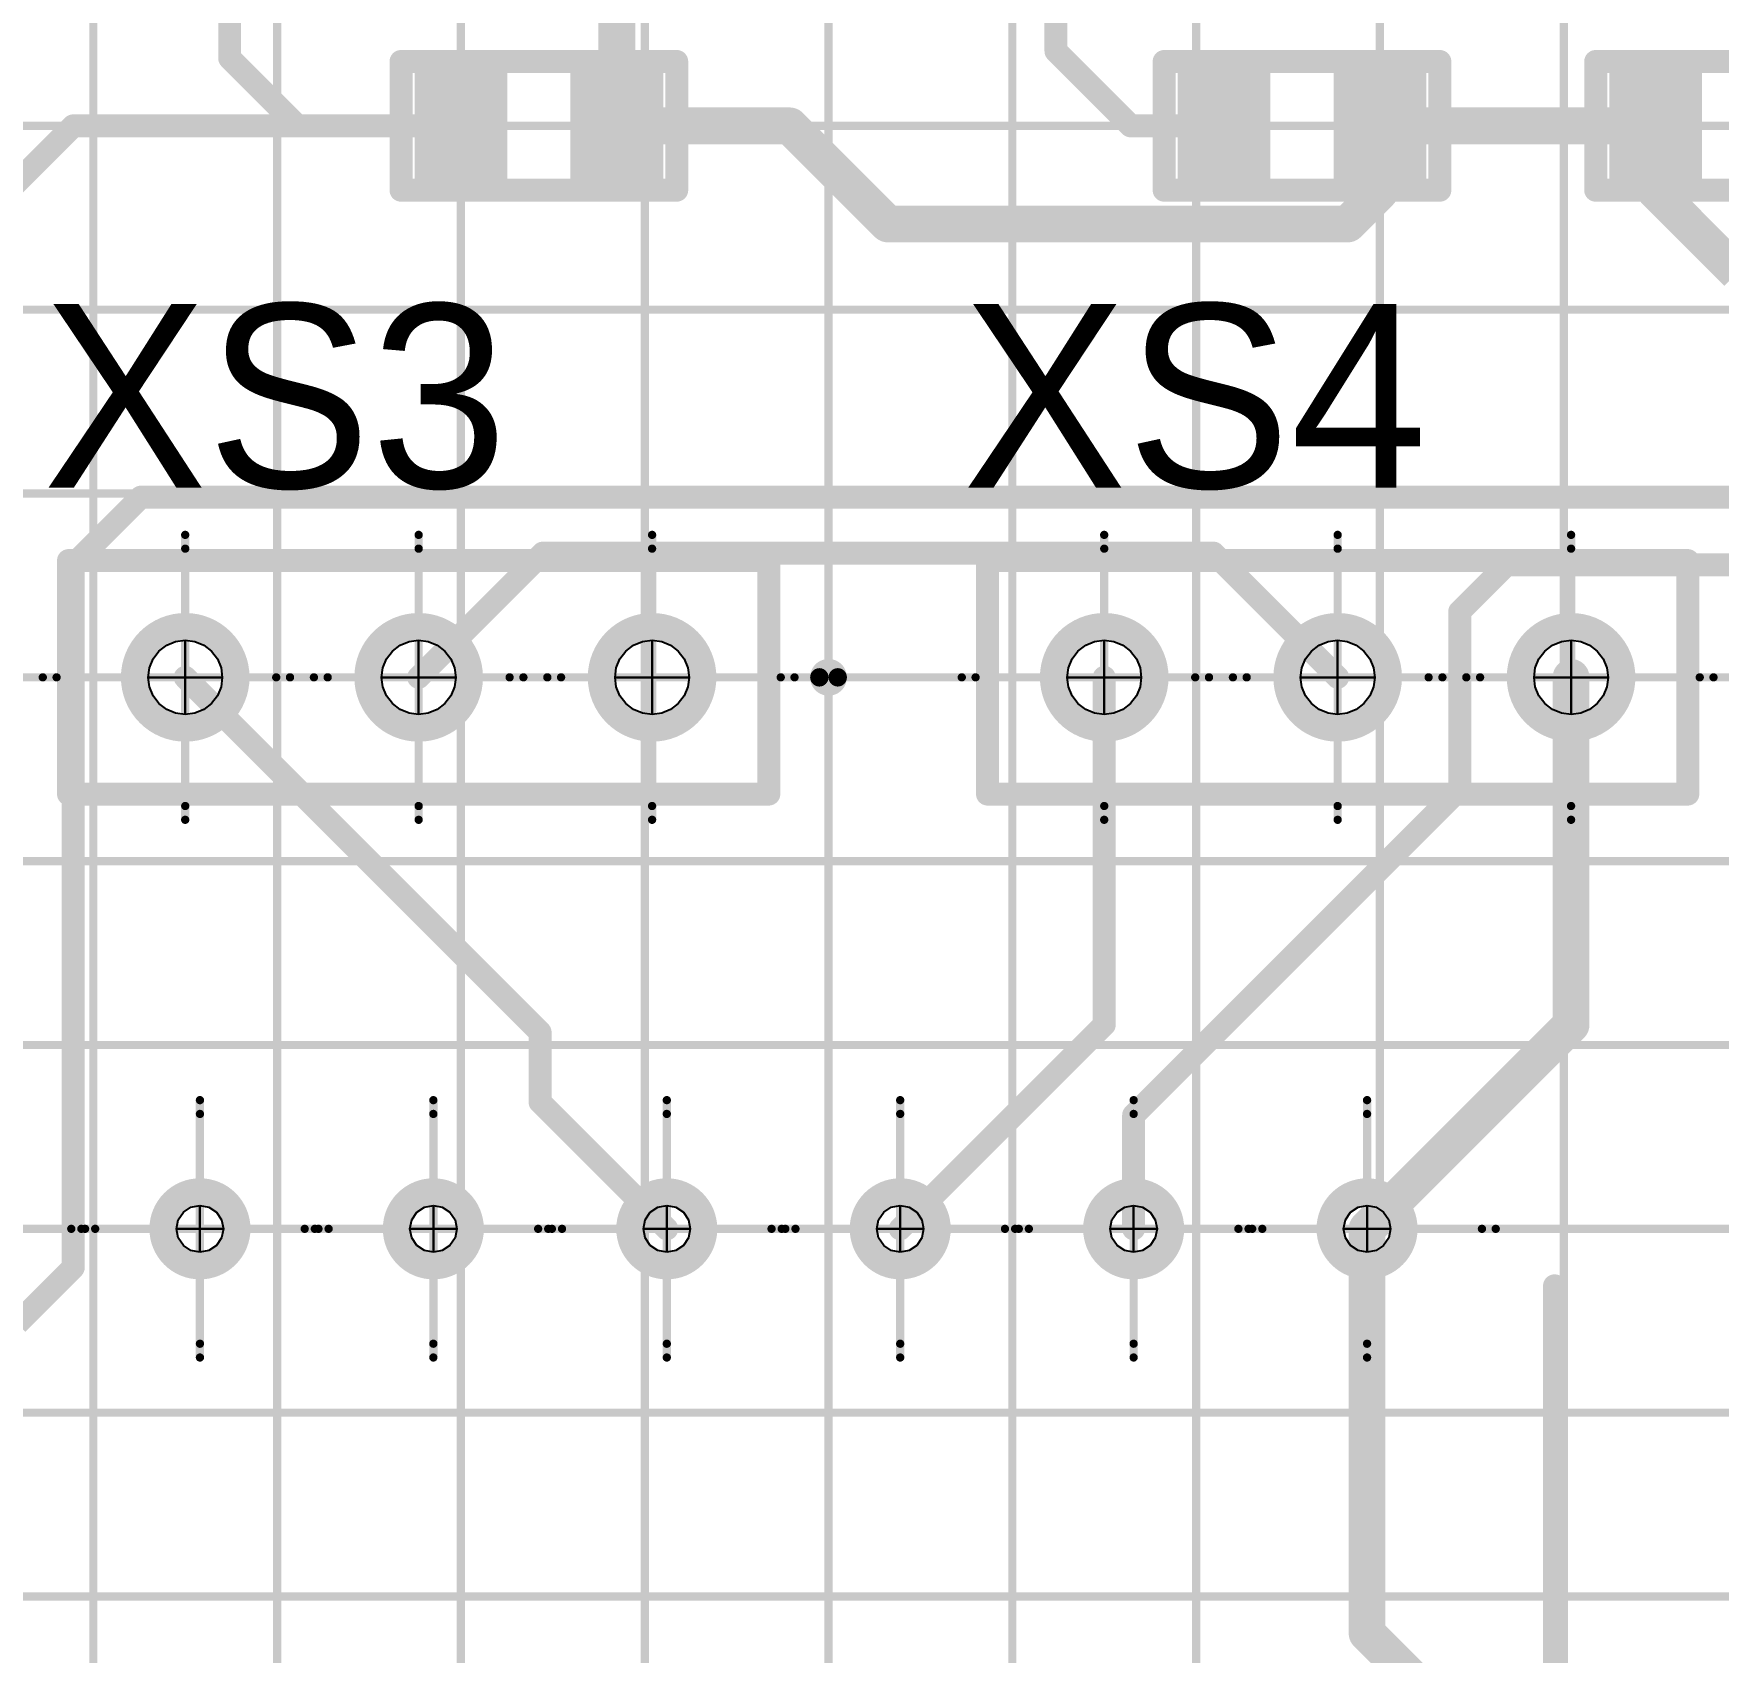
# Model space of a CAD drawing. Header units: millimetres. Extents: x 0 to 841, y 0 to 2540.
# Drawn here: x 215.7 to 252.36, y 2389.79 to 2425.01 of the extents above; entities that cross this region are included whole.
import ezdxf

# ---------------------------------------------------------------- set-up
doc = ezdxf.new("R2010")
doc.units = ezdxf.units.MM
for name, color, linetype in [('Mechanical11', 56, 'Continuous'), ('Mechanical12', 56, 'Continuous'), ('Mechanical7', 56, 'Continuous'), ('Mechanical9', 56, 'Continuous')]:
    doc.layers.add(name, color=color, linetype=linetype)

# ---------------------------------------------------------------- blocks, each defined once
blk = doc.blocks.new('BOASVIEW______T___O_______2_1_33_1_B_1')
at = {"layer": 'Mechanical12'}
for points in [[(150.99, 170.806), (153.01, 170.806), (153.01, 173.194), (150.99, 173.194)], [(154.382, 170.806), (156.403, 170.806), (156.403, 173.194), (154.382, 173.194)], [(167.597, 170.806), (169.618, 170.806), (169.618, 173.194), (167.597, 173.194)], [(170.99, 170.806), (173.01, 170.806), (173.01, 173.194), (170.99, 173.194)], [(176.99, 170.806), (179.01, 170.806), (179.01, 173.194), (176.99, 173.194)]]:
    blk.add_hatch(color=56, dxfattribs=at).paths.add_polyline_path(points)
at = {"layer": 'Mechanical12', "const_width": 0.5}
for points in [[(150.696, 170.6), (150.696, 173.4)], [(150.696, 173.4), (156.696, 173.4)], [(156.696, 170.6), (156.696, 173.4)], [(167.304, 170.6), (167.304, 173.4)], [(167.304, 173.4), (173.304, 173.4)], [(173.304, 170.6), (173.304, 173.4)], [(176.696, 173.4), (182.696, 173.4)], [(176.696, 170.6), (176.696, 173.4)], [(150.696, 170.6), (156.696, 170.6)], [(167.304, 170.6), (173.304, 170.6)], [(176.696, 170.6), (182.696, 170.6)], [(143.46, 157.46), (143.46, 162.54)], [(143.46, 162.54), (158.7, 162.54)], [(158.7, 157.46), (158.7, 162.54)], [(163.46, 162.54), (178.7, 162.54)], [(163.46, 157.46), (163.46, 162.54)], [(178.7, 157.46), (178.7, 162.54)], [(143.46, 157.46), (158.7, 157.46)], [(163.46, 157.46), (178.7, 157.46)], [(175.8, 133.552), (175.8, 146.76)]]:
    blk.add_lwpolyline(points, dxfattribs=at)
at = {"layer": 'Mechanical12'}
for points, const_width in [([(150.571, 173.4, 1), (150.821, 173.4, 1)], 0.25), ([(150.571, 173.4, 1), (150.821, 173.4, 1)], 0.25), ([(156.571, 173.4, 1), (156.821, 173.4, 1)], 0.25), ([(156.571, 173.4, 1), (156.821, 173.4, 1)], 0.25), ([(167.179, 173.4, 1), (167.429, 173.4, 1)], 0.25), ([(167.179, 173.4, 1), (167.429, 173.4, 1)], 0.25), ([(173.179, 173.4, 1), (173.429, 173.4, 1)], 0.25), ([(173.179, 173.4, 1), (173.429, 173.4, 1)], 0.25), ([(176.571, 173.4, 1), (176.821, 173.4, 1)], 0.25), ([(176.571, 173.4, 1), (176.821, 173.4, 1)], 0.25), ([(150.571, 170.6, 1), (150.821, 170.6, 1)], 0.25), ([(150.571, 170.6, 1), (150.821, 170.6, 1)], 0.25), ([(156.571, 170.6, 1), (156.821, 170.6, 1)], 0.25), ([(156.571, 170.6, 1), (156.821, 170.6, 1)], 0.25), ([(167.179, 170.6, 1), (167.429, 170.6, 1)], 0.25), ([(167.179, 170.6, 1), (167.429, 170.6, 1)], 0.25), ([(173.179, 170.6, 1), (173.429, 170.6, 1)], 0.25), ([(173.179, 170.6, 1), (173.429, 170.6, 1)], 0.25), ([(176.571, 170.6, 1), (176.821, 170.6, 1)], 0.25), ([(176.571, 170.6, 1), (176.821, 170.6, 1)], 0.25), ([(143.335, 162.54, 1), (143.585, 162.54, 1)], 0.25), ([(143.335, 162.54, 1), (143.585, 162.54, 1)], 0.25), ([(158.575, 162.54, 1), (158.825, 162.54, 1)], 0.25), ([(158.575, 162.54, 1), (158.825, 162.54, 1)], 0.25), ([(163.335, 162.54, 1), (163.585, 162.54, 1)], 0.25), ([(163.335, 162.54, 1), (163.585, 162.54, 1)], 0.25), ([(178.575, 162.54, 1), (178.825, 162.54, 1)], 0.25), ([(178.575, 162.54, 1), (178.825, 162.54, 1)], 0.25), ([(147.1, 160, 1), (144.9, 160, 1)], 0.6), ([(152.18, 160, 1), (149.98, 160, 1)], 0.6), ([(157.26, 160, 1), (155.06, 160, 1)], 0.6), ([(167.1, 160, 1), (164.9, 160, 1)], 0.6), ([(172.18, 160, 1), (169.98, 160, 1)], 0.6), ([(177.26, 160, 1), (175.06, 160, 1)], 0.6), ([(144.75, 160, 1), (145.05, 160, 1)], 0.3), ([(146.95, 160, 1), (147.25, 160, 1)], 0.3), ([(149.83, 160, 1), (150.13, 160, 1)], 0.3), ([(152.03, 160, 1), (152.33, 160, 1)], 0.3), ([(154.91, 160, 1), (155.21, 160, 1)], 0.3), ([(157.11, 160, 1), (157.41, 160, 1)], 0.3), ([(160.2, 160, 1), (159.8, 160, 1)], 0.4), ([(164.75, 160, 1), (165.05, 160, 1)], 0.3), ([(166.95, 160, 1), (167.25, 160, 1)], 0.3), ([(169.83, 160, 1), (170.13, 160, 1)], 0.3), ([(172.03, 160, 1), (172.33, 160, 1)], 0.3), ([(174.91, 160, 1), (175.21, 160, 1)], 0.3), ([(177.11, 160, 1), (177.41, 160, 1)], 0.3), ([(159.7, 160, 1), (159.9, 160, 1)], 0.2), ([(160.1, 160, 1), (160.3, 160, 1)], 0.2), ([(143.335, 157.46, 1), (143.585, 157.46, 1)], 0.25), ([(143.335, 157.46, 1), (143.585, 157.46, 1)], 0.25), ([(158.575, 157.46, 1), (158.825, 157.46, 1)], 0.25), ([(158.575, 157.46, 1), (158.825, 157.46, 1)], 0.25), ([(163.335, 157.46, 1), (163.585, 157.46, 1)], 0.25), ([(163.335, 157.46, 1), (163.585, 157.46, 1)], 0.25), ([(178.575, 157.46, 1), (178.825, 157.46, 1)], 0.25), ([(178.575, 157.46, 1), (178.825, 157.46, 1)], 0.25), ([(147.12, 148, 1), (145.52, 148, 1)], 0.6), ([(152.2, 148, 1), (150.6, 148, 1)], 0.6), ([(157.28, 148, 1), (155.68, 148, 1)], 0.6), ([(162.36, 148, 1), (160.76, 148, 1)], 0.6), ([(167.44, 148, 1), (165.84, 148, 1)], 0.6), ([(172.52, 148, 1), (170.92, 148, 1)], 0.6), ([(145.37, 148, 1), (145.67, 148, 1)], 0.3), ([(146.97, 148, 1), (147.27, 148, 1)], 0.3), ([(150.45, 148, 1), (150.75, 148, 1)], 0.3), ([(152.05, 148, 1), (152.35, 148, 1)], 0.3), ([(155.53, 148, 1), (155.83, 148, 1)], 0.3), ([(157.13, 148, 1), (157.43, 148, 1)], 0.3), ([(160.61, 148, 1), (160.91, 148, 1)], 0.3), ([(162.21, 148, 1), (162.51, 148, 1)], 0.3), ([(165.69, 148, 1), (165.99, 148, 1)], 0.3), ([(167.29, 148, 1), (167.59, 148, 1)], 0.3), ([(170.77, 148, 1), (171.07, 148, 1)], 0.3), ([(172.37, 148, 1), (172.67, 148, 1)], 0.3), ([(175.675, 146.76, 1), (175.925, 146.76, 1)], 0.25)]:
    blk.add_lwpolyline(points, format="xyb", close=True, dxfattribs=dict(at, const_width=const_width))
at = {"layer": 'Mechanical7', "const_width": 0.18}
for points in [[(146, 156.9), (146, 163.1)], [(151.08, 156.9), (151.08, 163.1)], [(156.16, 156.9), (156.16, 163.1)], [(166, 156.9), (166, 163.1)], [(171.08, 156.9), (171.08, 163.1)], [(176.16, 156.9), (176.16, 163.1)], [(142.9, 160), (149.1, 160)], [(147.98, 160), (154.18, 160)], [(153.06, 160), (159.26, 160)], [(162.9, 160), (169.1, 160)], [(167.98, 160), (174.18, 160)], [(173.06, 160), (179.26, 160)], [(146.32, 145.2), (146.32, 150.8)], [(151.4, 145.2), (151.4, 150.8)], [(156.48, 145.2), (156.48, 150.8)], [(161.56, 145.2), (161.56, 150.8)], [(166.64, 145.2), (166.64, 150.8)], [(171.72, 145.2), (171.72, 150.8)], [(138.44, 148), (144.04, 148)], [(143.52, 148), (149.12, 148)], [(148.6, 148), (154.2, 148)], [(153.68, 148), (159.28, 148)], [(158.76, 148), (164.36, 148)], [(163.84, 148), (169.44, 148)], [(168.92, 148), (174.52, 148)]]:
    blk.add_lwpolyline(points, dxfattribs=at)
at = {"layer": 'Mechanical7', "const_width": 0.09}
for points in [[(145.955, 163.1, 1), (146.045, 163.1, 1)], [(151.035, 163.1, 1), (151.125, 163.1, 1)], [(156.115, 163.1, 1), (156.205, 163.1, 1)], [(165.955, 163.1, 1), (166.045, 163.1, 1)], [(171.035, 163.1, 1), (171.125, 163.1, 1)], [(176.115, 163.1, 1), (176.205, 163.1, 1)], [(142.855, 160, 1), (142.945, 160, 1)], [(147.935, 160, 1), (148.025, 160, 1)], [(149.055, 160, 1), (149.145, 160, 1)], [(153.015, 160, 1), (153.105, 160, 1)], [(154.135, 160, 1), (154.225, 160, 1)], [(159.215, 160, 1), (159.305, 160, 1)], [(162.855, 160, 1), (162.945, 160, 1)], [(167.935, 160, 1), (168.025, 160, 1)], [(169.055, 160, 1), (169.145, 160, 1)], [(173.015, 160, 1), (173.105, 160, 1)], [(174.135, 160, 1), (174.225, 160, 1)], [(179.215, 160, 1), (179.305, 160, 1)], [(145.955, 156.9, 1), (146.045, 156.9, 1)], [(151.035, 156.9, 1), (151.125, 156.9, 1)], [(156.115, 156.9, 1), (156.205, 156.9, 1)], [(165.955, 156.9, 1), (166.045, 156.9, 1)], [(171.035, 156.9, 1), (171.125, 156.9, 1)], [(176.115, 156.9, 1), (176.205, 156.9, 1)], [(146.275, 150.8, 1), (146.365, 150.8, 1)], [(151.355, 150.8, 1), (151.445, 150.8, 1)], [(156.435, 150.8, 1), (156.525, 150.8, 1)], [(161.515, 150.8, 1), (161.605, 150.8, 1)], [(166.595, 150.8, 1), (166.685, 150.8, 1)], [(171.675, 150.8, 1), (171.765, 150.8, 1)], [(143.475, 148, 1), (143.565, 148, 1)], [(143.995, 148, 1), (144.085, 148, 1)], [(148.555, 148, 1), (148.645, 148, 1)], [(149.075, 148, 1), (149.165, 148, 1)], [(153.635, 148, 1), (153.725, 148, 1)], [(154.155, 148, 1), (154.245, 148, 1)], [(158.715, 148, 1), (158.805, 148, 1)], [(159.235, 148, 1), (159.325, 148, 1)], [(163.795, 148, 1), (163.885, 148, 1)], [(164.315, 148, 1), (164.405, 148, 1)], [(168.875, 148, 1), (168.965, 148, 1)], [(169.395, 148, 1), (169.485, 148, 1)], [(174.475, 148, 1), (174.565, 148, 1)], [(146.275, 145.2, 1), (146.365, 145.2, 1)], [(151.355, 145.2, 1), (151.445, 145.2, 1)], [(156.435, 145.2, 1), (156.525, 145.2, 1)], [(161.515, 145.2, 1), (161.605, 145.2, 1)], [(166.595, 145.2, 1), (166.685, 145.2, 1)], [(171.675, 145.2, 1), (171.765, 145.2, 1)]]:
    blk.add_lwpolyline(points, format="xyb", close=True, dxfattribs=at)
at = {"layer": 'Mechanical7'}
for s, p in [('XS3', (142.903, 164.124)), ('XS4', (162.918, 164.124))]:
    blk.add_text(s, height=4, dxfattribs=at).set_placement(p)
blk = doc.blocks.new('BOASVIEW______T___L_____2_1_1_1_B_4')
at = {"layer": 'Mechanical12'}
for points in [[(150.99, 170.806), (153.01, 170.806), (153.01, 173.194), (150.99, 173.194)], [(154.382, 170.806), (156.403, 170.806), (156.403, 173.194), (154.382, 173.194)], [(167.597, 170.806), (169.618, 170.806), (169.618, 173.194), (167.597, 173.194)], [(170.99, 170.806), (173.01, 170.806), (173.01, 173.194), (170.99, 173.194)], [(176.99, 170.806), (179.01, 170.806), (179.01, 173.194), (176.99, 173.194)]]:
    blk.add_hatch(color=56, dxfattribs=at).paths.add_polyline_path(points)
at = {"layer": 'Mechanical11'}
for p, q in [((145.429, 160.571), (145.597, 160.699)), ((145.597, 160.699), (145.791, 160.779)), ((145.791, 160.779), (146, 160.807)), ((146, 160.807), (146, 160)), ((146, 160), (146, 160.807)), ((146, 160.807), (146.209, 160.779)), ((146.209, 160.779), (146.403, 160.699)), ((146.403, 160.699), (146.571, 160.571)), ((150.509, 160.571), (150.677, 160.699)), ((150.677, 160.699), (150.871, 160.779)), ((150.871, 160.779), (151.08, 160.807)), ((151.08, 160.807), (151.08, 160)), ((151.08, 160), (151.08, 160.807)), ((151.08, 160.807), (151.289, 160.779)), ((151.289, 160.779), (151.483, 160.699)), ((151.483, 160.699), (151.651, 160.571)), ((155.589, 160.571), (155.757, 160.699)), ((155.757, 160.699), (155.951, 160.779)), ((155.951, 160.779), (156.16, 160.807)), ((156.16, 160.807), (156.16, 160)), ((156.16, 160), (156.16, 160.807)), ((156.16, 160.807), (156.369, 160.779)), ((156.369, 160.779), (156.563, 160.699)), ((156.563, 160.699), (156.731, 160.571)), ((165.429, 160.571), (165.597, 160.699)), ((165.597, 160.699), (165.791, 160.779)), ((165.791, 160.779), (166, 160.807)), ((166, 160.807), (166, 160)), ((166, 160), (166, 160.807)), ((166, 160.807), (166.209, 160.779)), ((166.209, 160.779), (166.403, 160.699)), ((166.403, 160.699), (166.571, 160.571)), ((170.509, 160.571), (170.677, 160.699)), ((170.677, 160.699), (170.871, 160.779)), ((170.871, 160.779), (171.08, 160.807)), ((171.08, 160.807), (171.08, 160)), ((171.08, 160), (171.08, 160.807)), ((171.08, 160.807), (171.289, 160.779)), ((171.289, 160.779), (171.483, 160.699)), ((171.483, 160.699), (171.651, 160.571)), ((175.589, 160.571), (175.757, 160.699)), ((175.757, 160.699), (175.951, 160.779)), ((175.951, 160.779), (176.16, 160.807)), ((176.16, 160.807), (176.16, 160)), ((176.16, 160), (176.16, 160.807)), ((176.16, 160.807), (176.369, 160.779)), ((176.369, 160.779), (176.563, 160.699)), ((176.563, 160.699), (176.731, 160.571)), ((145.221, 160.209), (145.301, 160.404)), ((145.301, 160.404), (145.429, 160.571)), ((146.571, 160.571), (146.699, 160.404)), ((146.699, 160.404), (146.779, 160.209)), ((150.301, 160.209), (150.381, 160.404)), ((150.381, 160.404), (150.509, 160.571)), ((151.651, 160.571), (151.779, 160.404)), ((151.779, 160.404), (151.859, 160.209)), ((155.381, 160.209), (155.461, 160.404)), ((155.461, 160.404), (155.589, 160.571)), ((156.731, 160.571), (156.859, 160.404)), ((156.859, 160.404), (156.939, 160.209)), ((165.221, 160.209), (165.301, 160.404)), ((165.301, 160.404), (165.429, 160.571)), ((166.571, 160.571), (166.699, 160.404)), ((166.699, 160.404), (166.779, 160.209)), ((170.301, 160.209), (170.381, 160.404)), ((170.381, 160.404), (170.509, 160.571)), ((171.651, 160.571), (171.779, 160.404)), ((171.779, 160.404), (171.859, 160.209)), ((175.381, 160.209), (175.461, 160.404)), ((175.461, 160.404), (175.589, 160.571)), ((176.731, 160.571), (176.859, 160.404)), ((176.859, 160.404), (176.939, 160.209)), ((145.193, 160), (145.221, 160.209)), ((146, 160), (145.193, 160)), ((146.807, 160), (146, 160)), ((146.779, 160.209), (146.807, 160)), ((150.273, 160), (150.301, 160.209)), ((151.08, 160), (150.273, 160)), ((151.887, 160), (151.08, 160)), ((151.859, 160.209), (151.887, 160)), ((155.353, 160), (155.381, 160.209)), ((156.16, 160), (155.353, 160)), ((156.967, 160), (156.16, 160)), ((156.939, 160.209), (156.967, 160)), ((165.193, 160), (165.221, 160.209)), ((166, 160), (165.193, 160)), ((166.807, 160), (166, 160)), ((166.779, 160.209), (166.807, 160)), ((170.273, 160), (170.301, 160.209)), ((171.08, 160), (170.273, 160)), ((171.887, 160), (171.08, 160)), ((171.859, 160.209), (171.887, 160)), ((175.353, 160), (175.381, 160.209)), ((176.16, 160), (175.353, 160)), ((176.967, 160), (176.16, 160)), ((176.939, 160.209), (176.967, 160)), ((146.125, 148.471), (146.32, 148.51)), ((146.32, 148.51), (146.32, 148)), ((151.205, 148.471), (151.4, 148.51)), ((151.4, 148.51), (151.4, 148)), ((156.285, 148.471), (156.48, 148.51)), ((156.48, 148.51), (156.48, 148)), ((161.365, 148.471), (161.56, 148.51)), ((161.56, 148.51), (161.56, 148)), ((166.445, 148.471), (166.64, 148.51)), ((166.64, 148.51), (166.64, 148)), ((171.525, 148.471), (171.72, 148.51)), ((171.72, 148.51), (171.72, 148)), ((145.81, 148), (145.849, 148.195)), ((145.849, 148.195), (145.96, 148.36)), ((145.96, 148.36), (146.125, 148.471)), ((150.89, 148), (150.929, 148.195)), ((150.929, 148.195), (151.04, 148.36)), ((151.04, 148.36), (151.205, 148.471)), ((155.97, 148), (156.009, 148.195)), ((156.009, 148.195), (156.12, 148.36)), ((156.12, 148.36), (156.285, 148.471)), ((161.05, 148), (161.089, 148.195)), ((161.089, 148.195), (161.2, 148.36)), ((161.2, 148.36), (161.365, 148.471)), ((166.13, 148), (166.169, 148.195)), ((166.169, 148.195), (166.28, 148.36)), ((166.28, 148.36), (166.445, 148.471)), ((171.21, 148), (171.249, 148.195)), ((171.249, 148.195), (171.36, 148.36)), ((171.36, 148.36), (171.525, 148.471)), ((146.32, 148), (145.81, 148)), ((146.32, 148), (146.83, 148)), ((146.32, 147.49), (146.32, 148)), ((146.791, 147.805), (146.681, 147.639)), ((146.83, 148), (146.791, 147.805)), ((151.4, 148), (150.89, 148)), ((151.4, 148), (151.91, 148)), ((151.4, 147.49), (151.4, 148)), ((151.871, 147.805), (151.761, 147.639)), ((151.91, 148), (151.871, 147.805)), ((156.48, 148), (155.97, 148)), ((156.48, 148), (156.99, 148)), ((156.48, 147.49), (156.48, 148)), ((156.951, 147.805), (156.841, 147.639)), ((156.99, 148), (156.951, 147.805)), ((161.56, 148), (161.05, 148)), ((161.56, 148), (162.07, 148)), ((161.56, 147.49), (161.56, 148)), ((162.031, 147.805), (161.921, 147.639)), ((162.07, 148), (162.031, 147.805)), ((166.64, 148), (166.13, 148)), ((166.64, 148), (167.15, 148)), ((166.64, 147.49), (166.64, 148)), ((167.111, 147.805), (167.001, 147.639)), ((167.15, 148), (167.111, 147.805)), ((171.72, 148), (171.21, 148)), ((171.72, 148), (172.23, 148)), ((171.72, 147.49), (171.72, 148)), ((172.191, 147.805), (172.081, 147.639)), ((172.23, 148), (172.191, 147.805)), ((146.515, 147.529), (146.32, 147.49)), ((146.681, 147.639), (146.515, 147.529)), ((151.595, 147.529), (151.4, 147.49)), ((151.761, 147.639), (151.595, 147.529)), ((156.675, 147.529), (156.48, 147.49)), ((156.841, 147.639), (156.675, 147.529)), ((161.755, 147.529), (161.56, 147.49)), ((161.921, 147.639), (161.755, 147.529)), ((166.835, 147.529), (166.64, 147.49)), ((167.001, 147.639), (166.835, 147.529)), ((171.915, 147.529), (171.72, 147.49)), ((172.081, 147.639), (171.915, 147.529))]:
    blk.add_line(p, q, dxfattribs=at)
at = {"layer": 'Mechanical12'}
for p, q in [((145.193, 160), (146, 160)), ((145.221, 159.791), (145.193, 160)), ((146, 159.193), (146, 160)), ((146, 160), (146.807, 160)), ((146, 160), (146, 159.193)), ((146.807, 160), (146.779, 159.791)), ((150.273, 160), (151.08, 160)), ((150.301, 159.791), (150.273, 160)), ((151.08, 159.193), (151.08, 160)), ((151.08, 160), (151.887, 160)), ((151.08, 160), (151.08, 159.193)), ((151.887, 160), (151.859, 159.791)), ((155.353, 160), (156.16, 160)), ((155.381, 159.791), (155.353, 160)), ((156.16, 159.193), (156.16, 160)), ((156.16, 160), (156.967, 160)), ((156.16, 160), (156.16, 159.193)), ((156.967, 160), (156.939, 159.791)), ((165.193, 160), (166, 160)), ((165.221, 159.791), (165.193, 160)), ((166, 159.193), (166, 160)), ((166, 160), (166.807, 160)), ((166, 160), (166, 159.193)), ((166.807, 160), (166.779, 159.791)), ((170.273, 160), (171.08, 160)), ((170.301, 159.791), (170.273, 160)), ((171.08, 159.193), (171.08, 160)), ((171.08, 160), (171.887, 160)), ((171.08, 160), (171.08, 159.193)), ((171.887, 160), (171.859, 159.791)), ((175.353, 160), (176.16, 160)), ((175.381, 159.791), (175.353, 160)), ((176.16, 159.193), (176.16, 160)), ((176.16, 160), (176.967, 160)), ((176.16, 160), (176.16, 159.193)), ((176.967, 160), (176.939, 159.791)), ((145.301, 159.597), (145.221, 159.791)), ((145.429, 159.429), (145.301, 159.597)), ((146.699, 159.597), (146.571, 159.429)), ((146.779, 159.791), (146.699, 159.597)), ((150.381, 159.597), (150.301, 159.791)), ((150.509, 159.429), (150.381, 159.597)), ((151.779, 159.597), (151.651, 159.429)), ((151.859, 159.791), (151.779, 159.597)), ((155.461, 159.597), (155.381, 159.791)), ((155.589, 159.429), (155.461, 159.597)), ((156.859, 159.597), (156.731, 159.429)), ((156.939, 159.791), (156.859, 159.597)), ((165.301, 159.597), (165.221, 159.791)), ((165.429, 159.429), (165.301, 159.597)), ((166.699, 159.597), (166.571, 159.429)), ((166.779, 159.791), (166.699, 159.597)), ((170.381, 159.597), (170.301, 159.791)), ((170.509, 159.429), (170.381, 159.597)), ((171.779, 159.597), (171.651, 159.429)), ((171.859, 159.791), (171.779, 159.597)), ((175.461, 159.597), (175.381, 159.791)), ((175.589, 159.429), (175.461, 159.597)), ((176.859, 159.597), (176.731, 159.429)), ((176.939, 159.791), (176.859, 159.597)), ((145.597, 159.301), (145.429, 159.429)), ((145.791, 159.221), (145.597, 159.301)), ((146, 159.193), (145.791, 159.221)), ((146.209, 159.221), (146, 159.193)), ((146.403, 159.301), (146.209, 159.221)), ((146.571, 159.429), (146.403, 159.301)), ((150.677, 159.301), (150.509, 159.429)), ((150.871, 159.221), (150.677, 159.301)), ((151.08, 159.193), (150.871, 159.221)), ((151.289, 159.221), (151.08, 159.193)), ((151.483, 159.301), (151.289, 159.221)), ((151.651, 159.429), (151.483, 159.301)), ((155.757, 159.301), (155.589, 159.429)), ((155.951, 159.221), (155.757, 159.301)), ((156.16, 159.193), (155.951, 159.221)), ((156.369, 159.221), (156.16, 159.193)), ((156.563, 159.301), (156.369, 159.221)), ((156.731, 159.429), (156.563, 159.301)), ((165.597, 159.301), (165.429, 159.429)), ((165.791, 159.221), (165.597, 159.301)), ((166, 159.193), (165.791, 159.221)), ((166.209, 159.221), (166, 159.193)), ((166.403, 159.301), (166.209, 159.221)), ((166.571, 159.429), (166.403, 159.301)), ((170.677, 159.301), (170.509, 159.429)), ((170.871, 159.221), (170.677, 159.301)), ((171.08, 159.193), (170.871, 159.221)), ((171.289, 159.221), (171.08, 159.193)), ((171.483, 159.301), (171.289, 159.221)), ((171.651, 159.429), (171.483, 159.301)), ((175.757, 159.301), (175.589, 159.429)), ((175.951, 159.221), (175.757, 159.301)), ((176.16, 159.193), (175.951, 159.221)), ((176.369, 159.221), (176.16, 159.193)), ((176.563, 159.301), (176.369, 159.221)), ((176.731, 159.429), (176.563, 159.301)), ((146.32, 148), (146.32, 148.51)), ((146.32, 148.51), (146.515, 148.471)), ((151.4, 148), (151.4, 148.51)), ((151.4, 148.51), (151.595, 148.471)), ((156.48, 148), (156.48, 148.51)), ((156.48, 148.51), (156.675, 148.471)), ((161.56, 148), (161.56, 148.51)), ((161.56, 148.51), (161.755, 148.471)), ((166.64, 148), (166.64, 148.51)), ((166.64, 148.51), (166.835, 148.471)), ((171.72, 148), (171.72, 148.51)), ((171.72, 148.51), (171.915, 148.471)), ((146.515, 148.471), (146.681, 148.36)), ((146.681, 148.36), (146.791, 148.195)), ((146.791, 148.195), (146.83, 148)), ((151.595, 148.471), (151.761, 148.36)), ((151.761, 148.36), (151.871, 148.195)), ((151.871, 148.195), (151.91, 148)), ((156.675, 148.471), (156.841, 148.36)), ((156.841, 148.36), (156.951, 148.195)), ((156.951, 148.195), (156.99, 148)), ((161.755, 148.471), (161.921, 148.36)), ((161.921, 148.36), (162.031, 148.195)), ((162.031, 148.195), (162.07, 148)), ((166.835, 148.471), (167.001, 148.36)), ((167.001, 148.36), (167.111, 148.195)), ((167.111, 148.195), (167.15, 148)), ((171.915, 148.471), (172.081, 148.36)), ((172.081, 148.36), (172.191, 148.195)), ((172.191, 148.195), (172.23, 148)), ((145.81, 148), (146.32, 148)), ((145.849, 147.805), (145.81, 148)), ((145.96, 147.639), (145.849, 147.805)), ((146.32, 148), (146.32, 147.49)), ((146.83, 148), (146.32, 148)), ((150.89, 148), (151.4, 148)), ((150.929, 147.805), (150.89, 148)), ((151.04, 147.639), (150.929, 147.805)), ((151.4, 148), (151.4, 147.49)), ((151.91, 148), (151.4, 148)), ((155.97, 148), (156.48, 148)), ((156.009, 147.805), (155.97, 148)), ((156.12, 147.639), (156.009, 147.805)), ((156.48, 148), (156.48, 147.49)), ((156.99, 148), (156.48, 148)), ((161.05, 148), (161.56, 148)), ((161.089, 147.805), (161.05, 148)), ((161.2, 147.639), (161.089, 147.805)), ((161.56, 148), (161.56, 147.49)), ((162.07, 148), (161.56, 148)), ((166.13, 148), (166.64, 148)), ((166.169, 147.805), (166.13, 148)), ((166.28, 147.639), (166.169, 147.805)), ((166.64, 148), (166.64, 147.49)), ((167.15, 148), (166.64, 148)), ((171.21, 148), (171.72, 148)), ((171.249, 147.805), (171.21, 148)), ((171.36, 147.639), (171.249, 147.805)), ((171.72, 148), (171.72, 147.49)), ((172.23, 148), (171.72, 148)), ((146.125, 147.529), (145.96, 147.639)), ((146.32, 147.49), (146.125, 147.529)), ((151.205, 147.529), (151.04, 147.639)), ((151.4, 147.49), (151.205, 147.529)), ((156.285, 147.529), (156.12, 147.639)), ((156.48, 147.49), (156.285, 147.529)), ((161.365, 147.529), (161.2, 147.639)), ((161.56, 147.49), (161.365, 147.529)), ((166.445, 147.529), (166.28, 147.639)), ((166.64, 147.49), (166.445, 147.529)), ((171.525, 147.529), (171.36, 147.639)), ((171.72, 147.49), (171.525, 147.529))]:
    blk.add_line(p, q, dxfattribs=at)
for points, const_width in [([(155.392, 172), (155.392, 188.61)], 0.8), ([(164.95, 173.624), (164.95, 188.57)], 0.5), ([(146.967, 173.473), (146.967, 188.553)], 0.5), ([(164.95, 173.624), (166.574, 172)], 0.5), ([(146.967, 173.473), (148.44, 172)], 0.5), ([(155.392, 172), (159.157, 172)], 0.8), ([(159.157, 172), (161.292, 169.865)], 0.8), ([(172, 170.565), (172, 172)], 0.8), ([(172, 172), (178, 172)], 0.8), ([(178, 170.576), (178, 172)], 0.8), ([(141.24, 169.677), (143.563, 172)], 0.5), ([(143.563, 172), (148.44, 172)], 0.5), ([(148.44, 172), (152, 172)], 0.5), ([(166.574, 172), (168.608, 172)], 0.5), ([(171.3, 169.865), (172, 170.565)], 0.8), ([(178, 170.576), (179.778, 168.798)], 0.8), ([(161.292, 169.865), (171.3, 169.865)], 0.8), ([(143.563, 162.448), (145.036, 163.921)], 0.5), ([(145.036, 163.921), (186.184, 163.921)], 0.5), ([(151.08, 160), (153.782, 162.702)], 0.5), ([(153.782, 162.702), (168.378, 162.702)], 0.5), ([(168.378, 162.702), (171.08, 160)], 0.5), ([(143.563, 147.157), (143.563, 162.448)], 0.5), ([(173.738, 161.432), (174.754, 162.448)], 0.5), ([(174.754, 162.448), (183.552, 162.448)], 0.5), ([(173.738, 157.571), (173.738, 161.432)], 0.5), ([(146, 160), (153.723, 152.277)], 0.5), ([(166, 152.44), (166, 160)], 0.5), ([(176.16, 152.44), (176.16, 160)], 0.8), ([(166.64, 150.473), (173.738, 157.571)], 0.5), ([(153.723, 150.757), (153.723, 152.277)], 0.5), ([(161.56, 148), (166, 152.44)], 0.5), ([(171.72, 148), (176.16, 152.44)], 0.8), ([(153.723, 150.757), (156.48, 148)], 0.5), ([(166.64, 148), (166.64, 150.473)], 0.5), ([(171.72, 139.2), (171.72, 148)], 0.8), ([(142.344, 145.938), (143.563, 147.157)], 0.5), ([(171.72, 139.2), (184, 126.92)], 0.8)]:
    blk.add_lwpolyline(points, dxfattribs=dict(at, const_width=const_width))
for points, const_width in [([(164.825, 173.624, 1), (165.075, 173.624, 1)], 0.25), ([(164.825, 173.624, 1), (165.075, 173.624, 1)], 0.25), ([(146.842, 173.473, 1), (147.092, 173.473, 1)], 0.25), ([(146.842, 173.473, 1), (147.092, 173.473, 1)], 0.25), ([(155.192, 172, 1), (155.592, 172, 1)], 0.4), ([(155.192, 172, 1), (155.592, 172, 1)], 0.4), ([(158.957, 172, 1), (159.357, 172, 1)], 0.4), ([(158.957, 172, 1), (159.357, 172, 1)], 0.4), ([(171.8, 172, 1), (172.2, 172, 1)], 0.4), ([(171.8, 172, 1), (172.2, 172, 1)], 0.4), ([(177.8, 172, 1), (178.2, 172, 1)], 0.4), ([(177.8, 172, 1), (178.2, 172, 1)], 0.4), ([(143.438, 172, 1), (143.688, 172, 1)], 0.25), ([(143.438, 172, 1), (143.688, 172, 1)], 0.25), ([(148.315, 172, 1), (148.565, 172, 1)], 0.25), ([(148.315, 172, 1), (148.565, 172, 1)], 0.25), ([(148.315, 172, 1), (148.565, 172, 1)], 0.25), ([(151.875, 172, 1), (152.125, 172, 1)], 0.25), ([(166.449, 172, 1), (166.699, 172, 1)], 0.25), ([(166.449, 172, 1), (166.699, 172, 1)], 0.25), ([(168.483, 172, 1), (168.733, 172, 1)], 0.25), ([(171.8, 170.565, 1), (172.2, 170.565, 1)], 0.4), ([(171.8, 170.565, 1), (172.2, 170.565, 1)], 0.4), ([(177.8, 170.576, 1), (178.2, 170.576, 1)], 0.4), ([(177.8, 170.576, 1), (178.2, 170.576, 1)], 0.4), ([(161.092, 169.865, 1), (161.492, 169.865, 1)], 0.4), ([(161.092, 169.865, 1), (161.492, 169.865, 1)], 0.4), ([(171.1, 169.865, 1), (171.5, 169.865, 1)], 0.4), ([(171.1, 169.865, 1), (171.5, 169.865, 1)], 0.4), ([(144.911, 163.921, 1), (145.161, 163.921, 1)], 0.25), ([(144.911, 163.921, 1), (145.161, 163.921, 1)], 0.25), ([(153.657, 162.702, 1), (153.907, 162.702, 1)], 0.25), ([(153.657, 162.702, 1), (153.907, 162.702, 1)], 0.25), ([(168.253, 162.702, 1), (168.503, 162.702, 1)], 0.25), ([(168.253, 162.702, 1), (168.503, 162.702, 1)], 0.25), ([(143.438, 162.448, 1), (143.688, 162.448, 1)], 0.25), ([(143.438, 162.448, 1), (143.688, 162.448, 1)], 0.25), ([(174.629, 162.448, 1), (174.879, 162.448, 1)], 0.25), ([(174.629, 162.448, 1), (174.879, 162.448, 1)], 0.25), ([(173.613, 161.432, 1), (173.863, 161.432, 1)], 0.25), ([(173.613, 161.432, 1), (173.863, 161.432, 1)], 0.25), ([(147.1, 160, 1), (144.9, 160, 1)], 0.6), ([(152.18, 160, 1), (149.98, 160, 1)], 0.6), ([(157.26, 160, 1), (155.06, 160, 1)], 0.6), ([(167.1, 160, 1), (164.9, 160, 1)], 0.6), ([(172.18, 160, 1), (169.98, 160, 1)], 0.6), ([(177.26, 160, 1), (175.06, 160, 1)], 0.6), ([(144.75, 160, 1), (145.05, 160, 1)], 0.3), ([(145.875, 160, 1), (146.125, 160, 1)], 0.25), ([(146.95, 160, 1), (147.25, 160, 1)], 0.3), ([(149.83, 160, 1), (150.13, 160, 1)], 0.3), ([(150.955, 160, 1), (151.205, 160, 1)], 0.25), ([(152.03, 160, 1), (152.33, 160, 1)], 0.3), ([(154.91, 160, 1), (155.21, 160, 1)], 0.3), ([(157.11, 160, 1), (157.41, 160, 1)], 0.3), ([(164.75, 160, 1), (165.05, 160, 1)], 0.3), ([(165.875, 160, 1), (166.125, 160, 1)], 0.25), ([(166.95, 160, 1), (167.25, 160, 1)], 0.3), ([(169.83, 160, 1), (170.13, 160, 1)], 0.3), ([(170.955, 160, 1), (171.205, 160, 1)], 0.25), ([(172.03, 160, 1), (172.33, 160, 1)], 0.3), ([(174.91, 160, 1), (175.21, 160, 1)], 0.3), ([(175.96, 160, 1), (176.36, 160, 1)], 0.4), ([(177.11, 160, 1), (177.41, 160, 1)], 0.3), ([(173.613, 157.571, 1), (173.863, 157.571, 1)], 0.25), ([(173.613, 157.571, 1), (173.863, 157.571, 1)], 0.25), ([(153.598, 152.277, 1), (153.848, 152.277, 1)], 0.25), ([(153.598, 152.277, 1), (153.848, 152.277, 1)], 0.25), ([(165.875, 152.44, 1), (166.125, 152.44, 1)], 0.25), ([(165.875, 152.44, 1), (166.125, 152.44, 1)], 0.25), ([(175.96, 152.44, 1), (176.36, 152.44, 1)], 0.4), ([(175.96, 152.44, 1), (176.36, 152.44, 1)], 0.4), ([(153.598, 150.757, 1), (153.848, 150.757, 1)], 0.25), ([(153.598, 150.757, 1), (153.848, 150.757, 1)], 0.25), ([(166.515, 150.473, 1), (166.765, 150.473, 1)], 0.25), ([(166.515, 150.473, 1), (166.765, 150.473, 1)], 0.25), ([(147.12, 148, 1), (145.52, 148, 1)], 0.6), ([(152.2, 148, 1), (150.6, 148, 1)], 0.6), ([(157.28, 148, 1), (155.68, 148, 1)], 0.6), ([(162.36, 148, 1), (160.76, 148, 1)], 0.6), ([(167.44, 148, 1), (165.84, 148, 1)], 0.6), ([(172.52, 148, 1), (170.92, 148, 1)], 0.6), ([(145.37, 148, 1), (145.67, 148, 1)], 0.3), ([(146.97, 148, 1), (147.27, 148, 1)], 0.3), ([(150.45, 148, 1), (150.75, 148, 1)], 0.3), ([(152.05, 148, 1), (152.35, 148, 1)], 0.3), ([(155.53, 148, 1), (155.83, 148, 1)], 0.3), ([(156.355, 148, 1), (156.605, 148, 1)], 0.25), ([(157.13, 148, 1), (157.43, 148, 1)], 0.3), ([(160.61, 148, 1), (160.91, 148, 1)], 0.3), ([(161.435, 148, 1), (161.685, 148, 1)], 0.25), ([(162.21, 148, 1), (162.51, 148, 1)], 0.3), ([(165.69, 148, 1), (165.99, 148, 1)], 0.3), ([(166.515, 148, 1), (166.765, 148, 1)], 0.25), ([(167.29, 148, 1), (167.59, 148, 1)], 0.3), ([(170.77, 148, 1), (171.07, 148, 1)], 0.3), ([(171.52, 148, 1), (171.92, 148, 1)], 0.4), ([(171.52, 148, 1), (171.92, 148, 1)], 0.4), ([(172.37, 148, 1), (172.67, 148, 1)], 0.3), ([(143.438, 147.157, 1), (143.688, 147.157, 1)], 0.25), ([(143.438, 147.157, 1), (143.688, 147.157, 1)], 0.25), ([(171.52, 139.2, 1), (171.92, 139.2, 1)], 0.4), ([(171.52, 139.2, 1), (171.92, 139.2, 1)], 0.4)]:
    blk.add_lwpolyline(points, format="xyb", close=True, dxfattribs=dict(at, const_width=const_width))
at = {"layer": 'Mechanical7', "const_width": 0.18}
for points in [[(146, 157.2), (146, 162.8)], [(151.08, 157.2), (151.08, 162.8)], [(156.16, 157.2), (156.16, 162.8)], [(166, 157.2), (166, 162.8)], [(171.08, 157.2), (171.08, 162.8)], [(176.16, 157.2), (176.16, 162.8)], [(143.2, 160), (148.8, 160)], [(148.28, 160), (153.88, 160)], [(153.36, 160), (158.96, 160)], [(163.2, 160), (168.8, 160)], [(168.28, 160), (173.88, 160)], [(173.36, 160), (178.96, 160)], [(146.32, 145.5), (146.32, 150.5)], [(151.4, 145.5), (151.4, 150.5)], [(156.48, 145.5), (156.48, 150.5)], [(161.56, 145.5), (161.56, 150.5)], [(166.64, 145.5), (166.64, 150.5)], [(171.72, 145.5), (171.72, 150.5)], [(138.74, 148), (143.74, 148)], [(143.82, 148), (148.82, 148)], [(148.9, 148), (153.9, 148)], [(153.98, 148), (158.98, 148)], [(159.06, 148), (164.06, 148)], [(164.14, 148), (169.14, 148)], [(169.22, 148), (174.22, 148)]]:
    blk.add_lwpolyline(points, dxfattribs=at)
at = {"layer": 'Mechanical7', "const_width": 0.09}
for points in [[(145.955, 162.8, 1), (146.045, 162.8, 1)], [(151.035, 162.8, 1), (151.125, 162.8, 1)], [(156.115, 162.8, 1), (156.205, 162.8, 1)], [(165.955, 162.8, 1), (166.045, 162.8, 1)], [(171.035, 162.8, 1), (171.125, 162.8, 1)], [(176.115, 162.8, 1), (176.205, 162.8, 1)], [(143.155, 160, 1), (143.245, 160, 1)], [(148.235, 160, 1), (148.325, 160, 1)], [(148.755, 160, 1), (148.845, 160, 1)], [(153.315, 160, 1), (153.405, 160, 1)], [(153.835, 160, 1), (153.925, 160, 1)], [(158.915, 160, 1), (159.005, 160, 1)], [(163.155, 160, 1), (163.245, 160, 1)], [(168.235, 160, 1), (168.325, 160, 1)], [(168.755, 160, 1), (168.845, 160, 1)], [(173.315, 160, 1), (173.405, 160, 1)], [(173.835, 160, 1), (173.925, 160, 1)], [(178.915, 160, 1), (179.005, 160, 1)], [(145.955, 157.2, 1), (146.045, 157.2, 1)], [(151.035, 157.2, 1), (151.125, 157.2, 1)], [(156.115, 157.2, 1), (156.205, 157.2, 1)], [(165.955, 157.2, 1), (166.045, 157.2, 1)], [(171.035, 157.2, 1), (171.125, 157.2, 1)], [(176.115, 157.2, 1), (176.205, 157.2, 1)], [(146.275, 150.5, 1), (146.365, 150.5, 1)], [(151.355, 150.5, 1), (151.445, 150.5, 1)], [(156.435, 150.5, 1), (156.525, 150.5, 1)], [(161.515, 150.5, 1), (161.605, 150.5, 1)], [(166.595, 150.5, 1), (166.685, 150.5, 1)], [(171.675, 150.5, 1), (171.765, 150.5, 1)], [(143.695, 148, 1), (143.785, 148, 1)], [(143.775, 148, 1), (143.865, 148, 1)], [(148.775, 148, 1), (148.865, 148, 1)], [(148.855, 148, 1), (148.945, 148, 1)], [(153.855, 148, 1), (153.945, 148, 1)], [(153.935, 148, 1), (154.025, 148, 1)], [(158.935, 148, 1), (159.025, 148, 1)], [(159.015, 148, 1), (159.105, 148, 1)], [(164.015, 148, 1), (164.105, 148, 1)], [(164.095, 148, 1), (164.185, 148, 1)], [(169.095, 148, 1), (169.185, 148, 1)], [(169.175, 148, 1), (169.265, 148, 1)], [(174.175, 148, 1), (174.265, 148, 1)], [(146.275, 145.5, 1), (146.365, 145.5, 1)], [(151.355, 145.5, 1), (151.445, 145.5, 1)], [(156.435, 145.5, 1), (156.525, 145.5, 1)], [(161.515, 145.5, 1), (161.605, 145.5, 1)], [(166.595, 145.5, 1), (166.685, 145.5, 1)], [(171.675, 145.5, 1), (171.765, 145.5, 1)]]:
    blk.add_lwpolyline(points, format="xyb", close=True, dxfattribs=at)
at = {"layer": 'Mechanical9', "const_width": 0.18}
for points in [[(144, 0), (144, 210)], [(148, 0), (148, 210)], [(152, 0), (152, 210)], [(156, 0), (156, 210)], [(160, 0), (160, 210)], [(164, 0), (164, 210)], [(168, 0), (168, 210)], [(172, 0), (172, 210)], [(176, 0), (176, 210)], [(0, 172), (320, 172)], [(0, 168), (320, 168)], [(0, 164), (320, 164)], [(0, 160), (320, 160)], [(0, 156), (320, 156)], [(0, 152), (320, 152)], [(0, 148), (320, 148)], [(0, 144), (320, 144)], [(0, 140), (320, 140)]]:
    blk.add_lwpolyline(points, dxfattribs=at)

msp = doc.modelspace()

# ---------------------------------------------------------------- block references
for name in ['BOASVIEW______T___L_____2_1_1_1_B_4', 'BOASVIEW______T___O_______2_1_33_1_B_1']:
    msp.add_blockref(name, (73, 2251))

doc.saveas('drawing.dxf')
